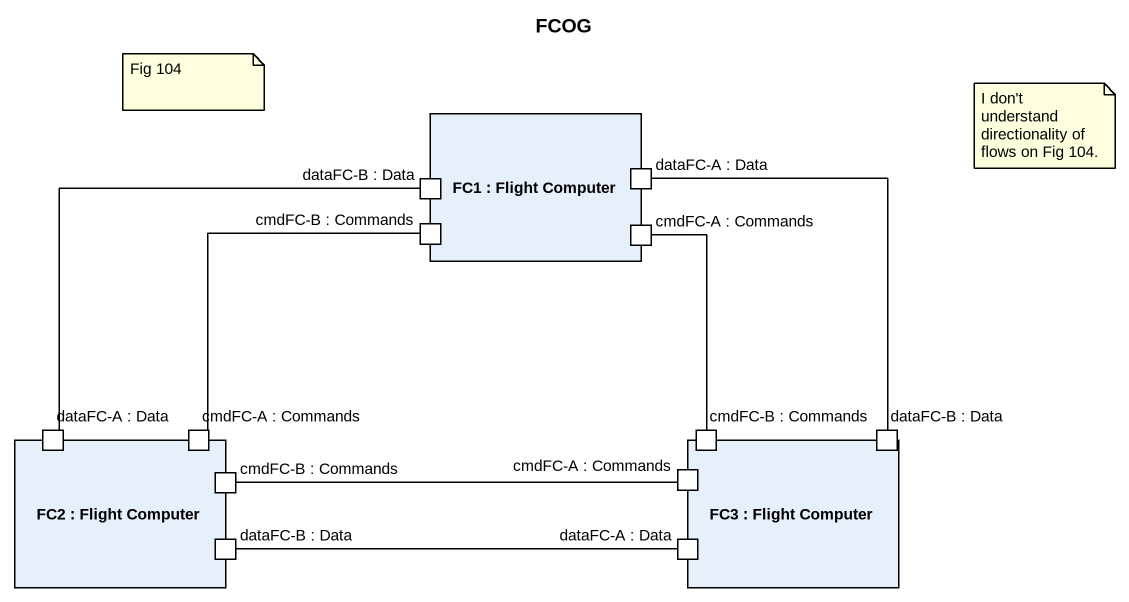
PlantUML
@startuml
title FCOG
rectangle "FC1 : Flight Computer" as FC1 {
  port "dataFC-B : Data" as dataFC_B_Data
  port "dataFC-A : Data" as dataFC_A_Data
  port "cmdFC-B : Commands" as cmdFC_B_Commands
  port "cmdFC-A : Commands" as cmdFC_A_Commands
}
rectangle "FC2 : Flight Computer" as FC2 {
  port "dataFC-A : Data" as dataFC_A_Data_2
  port "cmdFC-A : Commands" as cmdFC_A_Commands_2
  port "cmdFC-B : Commands" as cmdFC_B_Commands_3
  port "dataFC-B : Data" as dataFC_B_Data_3
}
rectangle "FC3 : Flight Computer" as FC3 {
  port "cmdFC-B : Commands" as cmdFC_B_Commands_2
  port "dataFC-B : Data" as dataFC_B_Data_2
  port "cmdFC-A : Commands" as cmdFC_A_Commands_3
  port "dataFC-A : Data" as dataFC_A_Data_3
}
dataFC_B_Data -- dataFC_A_Data_2
dataFC_A_Data -- dataFC_B_Data_2
cmdFC_B_Commands -- cmdFC_A_Commands_2
cmdFC_A_Commands -- cmdFC_B_Commands_2
cmdFC_B_Commands_3 -right- cmdFC_A_Commands_3
dataFC_A_Data_3 -left- dataFC_B_Data_3
note as N1
  Fig 104
end note
note as N2
  I don't understand directionality of flows on Fig 104.
end note
@enduml
